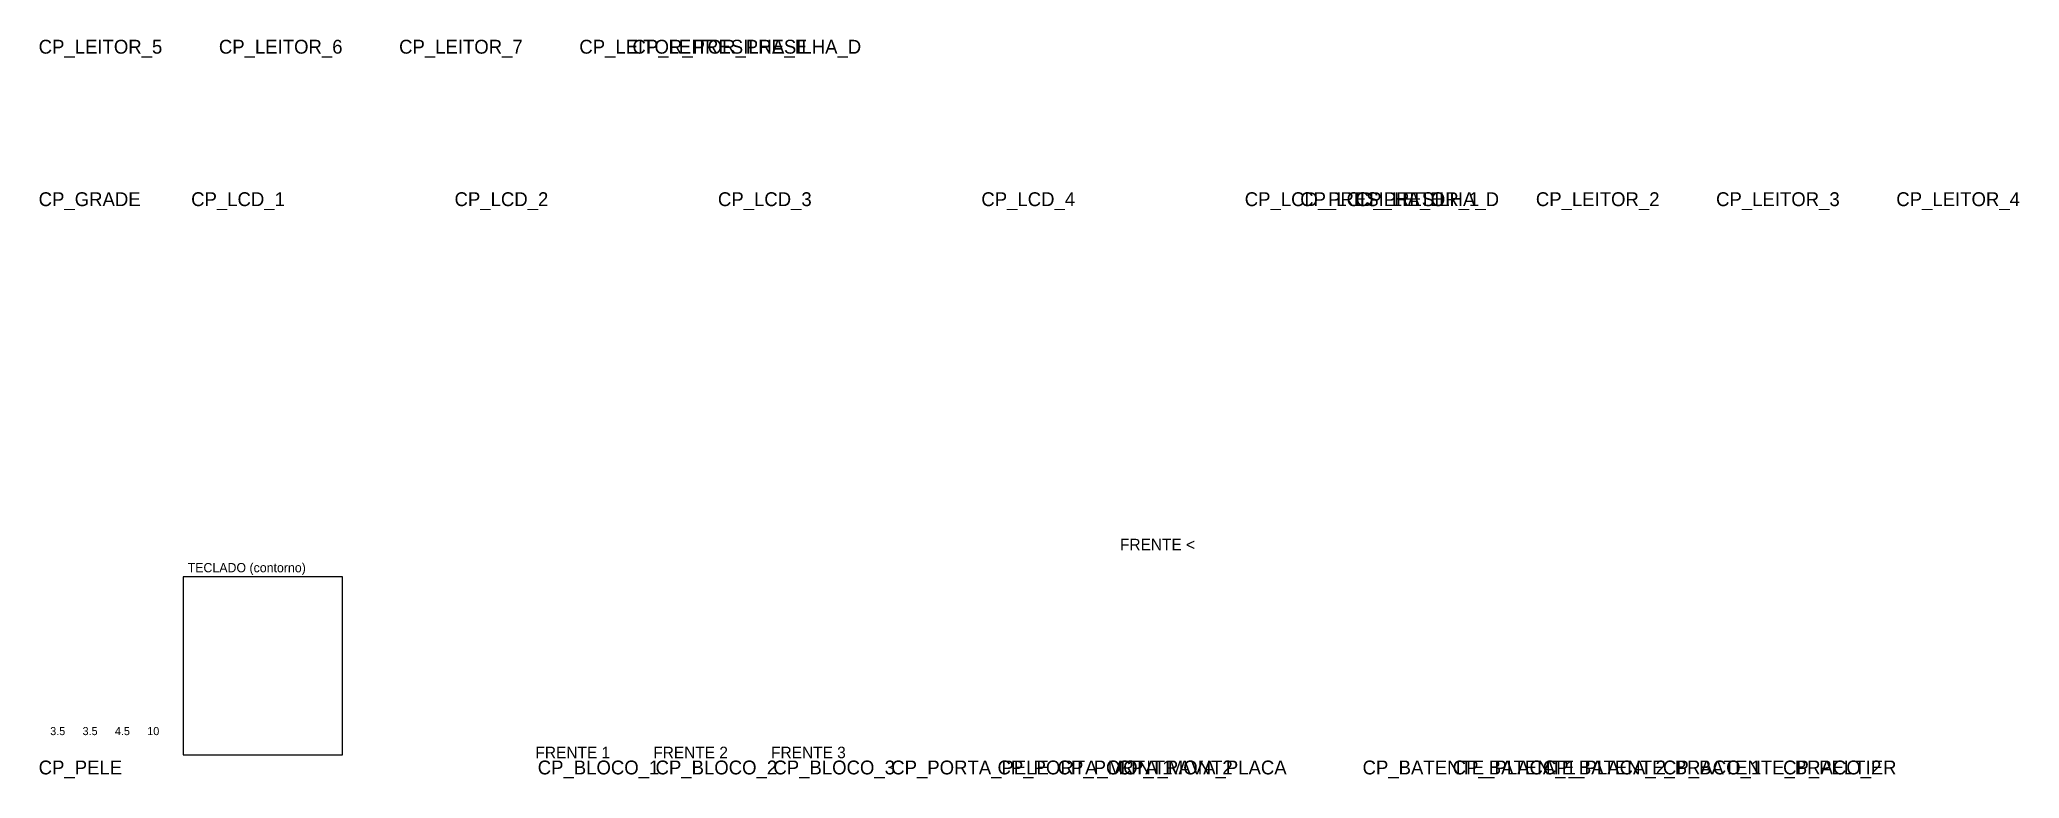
# Model space of a CAD drawing. Header units: millimetres. Extents: x 13 to 870, y 11 to 331.
import ezdxf

# ---------------------------------------------------------------- set-up
doc = ezdxf.new("R2010")
doc.units = ezdxf.units.MM

msp = doc.modelspace()

# ---------------------------------------------------------------- linework, layer by layer
at = {"color": 5}
msp.add_lwpolyline([(75.5, 21.5), (144.5, 21.5), (144.5, 98.5), (75.5, 98.5), (75.5, 21.5)], dxfattribs=at)

# ---------------------------------------------------------------- texts
for s, height, p in [('CP_LEITOR_5', 6, (13, 325)), ('CP_LEITOR_6', 6, (91, 325)), ('CP_LEITOR_7', 6, (169, 325)), ('CP_LEITOR_PRESILHA_E', 6, (247, 325)), ('CP_LEITOR_PRESILHA_D', 6, (270, 325)), ('CP_GRADE', 6, (13, 259)), ('CP_LCD_1', 6, (79, 259)), ('CP_LCD_2', 6, (193, 259)), ('CP_LCD_3', 6, (307, 259)), ('CP_LCD_4', 6, (421, 259)), ('CP_LCD_PRESILHA_E', 6, (535, 259)), ('CP_LCD_PRESILHA_D', 6, (559, 259)), ('CP_LEITOR_1', 6, (583, 259)), ('CP_LEITOR_2', 6, (661, 259)), ('CP_LEITOR_3', 6, (739, 259)), ('CP_LEITOR_4', 6, (817, 259)), ('FRENTE <', 5, (481, 110)), ('TECLADO (contorno)', 4, (77.5, 100.5)), ('3.5', 3.5, (18, 30)), ('3.5', 3.5, (32, 30)), ('4.5', 3.5, (46, 30)), ('10', 3.5, (60, 30)), ('CP_PELE', 6, (13, 13)), ('FRENTE 1', 5, (228, 20)), ('CP_BLOCO_1', 6, (229, 13)), ('FRENTE 2', 5, (279, 20)), ('CP_BLOCO_2', 6, (280, 13)), ('FRENTE 3', 5, (330, 20)), ('CP_BLOCO_3', 6, (331, 13)), ('CP_PORTA_PELE', 6, (382, 13)), ('CP_PORTA_MONT1', 6, (428, 13)), ('CP_PORTA_MONT2', 6, (454, 13)), ('CP_TRAVA_PLACA', 6, (480, 13)), ('CP_BATENTE_PLACA_1', 6, (586, 13)), ('CP_BATENTE_PLACA_2', 6, (625, 13)), ('CP_BATENTE_BRACO_1', 6, (664, 13)), ('CP_BATENTE_BRACO_2', 6, (716, 13)), ('CP_PELTIER', 6, (768, 13))]:
    msp.add_text(s, height=height, dxfattribs=at).set_placement(p)

doc.saveas('drawing.dxf')
